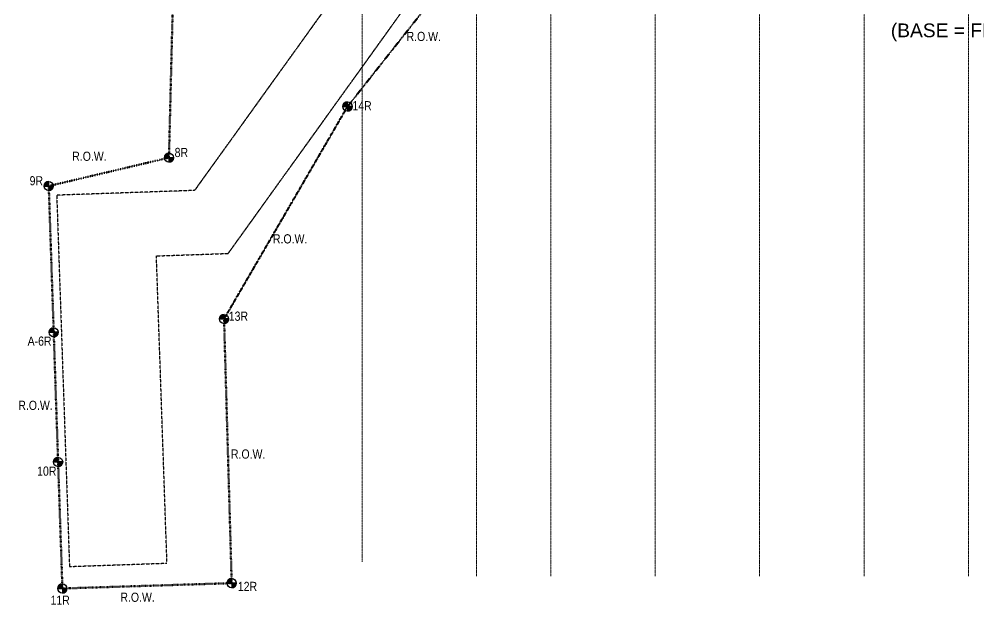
# Model space of a CAD drawing. Header units: millimetres. Extents: x 813027 to 1148939, y -931049 to -10.
# Drawn here: x 828011 to 932771, y -194501 to -130526 of the extents above; entities that cross this region are included whole.
import ezdxf

# ---------------------------------------------------------------- set-up
doc = ezdxf.new("R2010")
doc.units = ezdxf.units.MM
for name, pattern in [('DPA_Boundary 100', [7.5, 0, -1.5, 3, -1.5, 0, -1.5]), ('DPA_Grid _ Level 500', [5.5, 2.75, -0.75, 1.25, -0.75]), ('DPA_Hidden 100', [6, 4, -2])]:
    doc.linetypes.add(name, pattern=pattern)
for name, color, linetype, lineweight in [('A-ANNO-NOTE', 3, 'Continuous', 25), ('A-DETL', 1, 'Continuous', 25), ('G-ANNO-TEXT', 3, 'Continuous', 9), ('S-GRID', 251, 'Continuous', 9)]:
    doc.layers.add(name, color=color, linetype=linetype, lineweight=lineweight)
doc.styles.add('Arial Narrow_1', font='ARIALN.TTF', dxfattribs={"height": 1000})
doc.styles.add('Arial_1', font='arial.ttf', dxfattribs={"height": 1500})

# ---------------------------------------------------------------- blocks, each defined once
blk = doc.blocks.new('DPA-AR_GM_ROW_Node - Micro-12676128-4160 - LOWER PLATFORM LEVEL - REFLECTED CEILING GENERAL PLAN')
at = {"layer": 'A-ANNO-NOTE', "lineweight": 9}
h = blk.add_hatch(color=256, dxfattribs=at)
edge = h.paths.add_edge_path()
edge.add_line((-1, 0), (0, 0))
edge.add_line((0, 0), (0, -1))
edge.add_arc((0, 0), 1, 180, 270, ccw=False)
h = blk.add_hatch(color=256, dxfattribs=at)
edge = h.paths.add_edge_path()
edge.add_line((1, 0), (0, 0))
edge.add_line((0, 0), (0, 1))
edge.add_arc((0, 0), 1, 0, 90, ccw=False)
at = {"layer": 'A-ANNO-NOTE'}
for p, q in [((0, 0), (-1, 0)), ((0, 1), (0, 0)), ((0, -1), (0, 0)), ((0, 0), (1, 0))]:
    blk.add_line(p, q, dxfattribs=at)
blk.add_circle((0, 0), 1, dxfattribs=at)
for start, end in [(360, 90), (180, 270)]:
    blk.add_arc((0, 0), 1, start, end, dxfattribs=at)

msp = doc.modelspace()

# ---------------------------------------------------------------- linework, layer by layer
at = {"layer": 'A-DETL', "linetype": 'DPA_Boundary 100', "lineweight": 50}
for p, q in [((844920.1, -123244.6), (844360.6, -145654.7)), ((863855.2, -140066.1), (875662.8, -125128)), ((850374.7, -163272.5), (863855.2, -140066.1)), ((844360.6, -145654.7), (831237.6, -148753.3)), ((831237.6, -148753.3), (832726.3, -192715.2)), ((851209.2, -192135), (850374.7, -163272.5)), ((832726.3, -192715.2), (851209.2, -192135))]:
    msp.add_line(p, q, dxfattribs=at)
at = {"layer": 'A-DETL', "linetype": 'DPA_Hidden 100'}
for p, q in [((864410.3, -125207.3), (847151.5, -149238.3)), ((850830.5, -156115.6), (871410.3, -127460.5)), ((847151.5, -149238.3), (832104.4, -149757.4)), ((832104.4, -149757.4), (833501.5, -190315.9)), ((842989.1, -156386.1), (850830.5, -156115.6)), ((844145.2, -189949.2), (842989.1, -156386.1)), ((833501.5, -190315.9), (844145.2, -189949.2))]:
    msp.add_line(p, q, dxfattribs=at)
at = {"layer": 'S-GRID', "linetype": 'DPA_Grid _ Level 500'}
for p, q in [((865440, -189802.2), (865440, -15135.4)), ((877940, -191381.7), (877940, -15135.4)), ((886040, -191381.7), (886040, -15135.4)), ((897440, -191381.7), (897440, -15135.4)), ((908840, -191381.7), (908840, -15135.4)), ((920240, -191381.7), (920240, -15135.4)), ((931640, -191381.7), (931640, -15135.4))]:
    msp.add_line(p, q, dxfattribs=at)

# ---------------------------------------------------------------- block references
at = {"layer": 'A-ANNO-NOTE', "xscale": 500, "yscale": 500, "zscale": 500, "rotation": 90.00000000000034}
for p in [(863855.2, -140066.1), (844360.6, -145654.7), (831237.6, -148753.3), (850374.7, -163272.5), (831778.7, -164731.3), (832258.2, -178891.8), (851209.2, -192135), (832726.3, -192715.2)]:
    msp.add_blockref('DPA-AR_GM_ROW_Node - Micro-12676128-4160 - LOWER PLATFORM LEVEL - REFLECTED CEILING GENERAL PLAN', p, dxfattribs=at)

# ---------------------------------------------------------------- texts
at = {"layer": 'G-ANNO-TEXT', "color": 7, "attachment_point": 1}
for s, insert, char_height, width, style in [('(BASE = FFL +2500)', (923166.6, -130995.8), 1500, 24050.625, 'Arial_1'), ('R.O.W.', (870302.8, -131911.6), 1000, 4609.703, 'Arial Narrow_1'), ('14R', (864391.3, -139481.5), 1000, 2605.484, 'Arial Narrow_1'), ('R.O.W.', (833801.6, -144999.8), 1000, 4609.703, 'Arial Narrow_1'), ('8R', (844981.4, -144586.2), 1000, 1803.797, 'Arial Narrow_1'), ('9R', (829151.5, -147675.7), 1000, 1803.797, 'Arial Narrow_1'), ('R.O.W.', (855715.6, -154021.6), 1000, 4609.703, 'Arial Narrow_1'), ('13R', (850893.4, -162470.4), 1000, 2605.484, 'Arial Narrow_1'), ('A-6R', (828933.3, -165193.8), 1000, 3246.834, 'Arial Narrow_1'), ('R.O.W.', (827916.8, -172208.6), 1000, 4609.703, 'Arial Narrow_1'), ('R.O.W.', (851129, -177530.9), 1000, 4609.703, 'Arial Narrow_1'), ('10R', (829973.2, -179395.8), 1000, 2605.484, 'Arial Narrow_1'), ('12R', (851880.9, -191990), 1000, 2605.484, 'Arial Narrow_1'), ('11R', (831434.2, -193501.5), 1000, 2605.484, 'Arial Narrow_1'), ('R.O.W.', (839059.6, -193171.7), 1000, 4609.703, 'Arial Narrow_1')]:
    msp.add_mtext(s, dxfattribs=dict(at, insert=insert, char_height=char_height, width=width, style=style))

doc.saveas('drawing.dxf')
